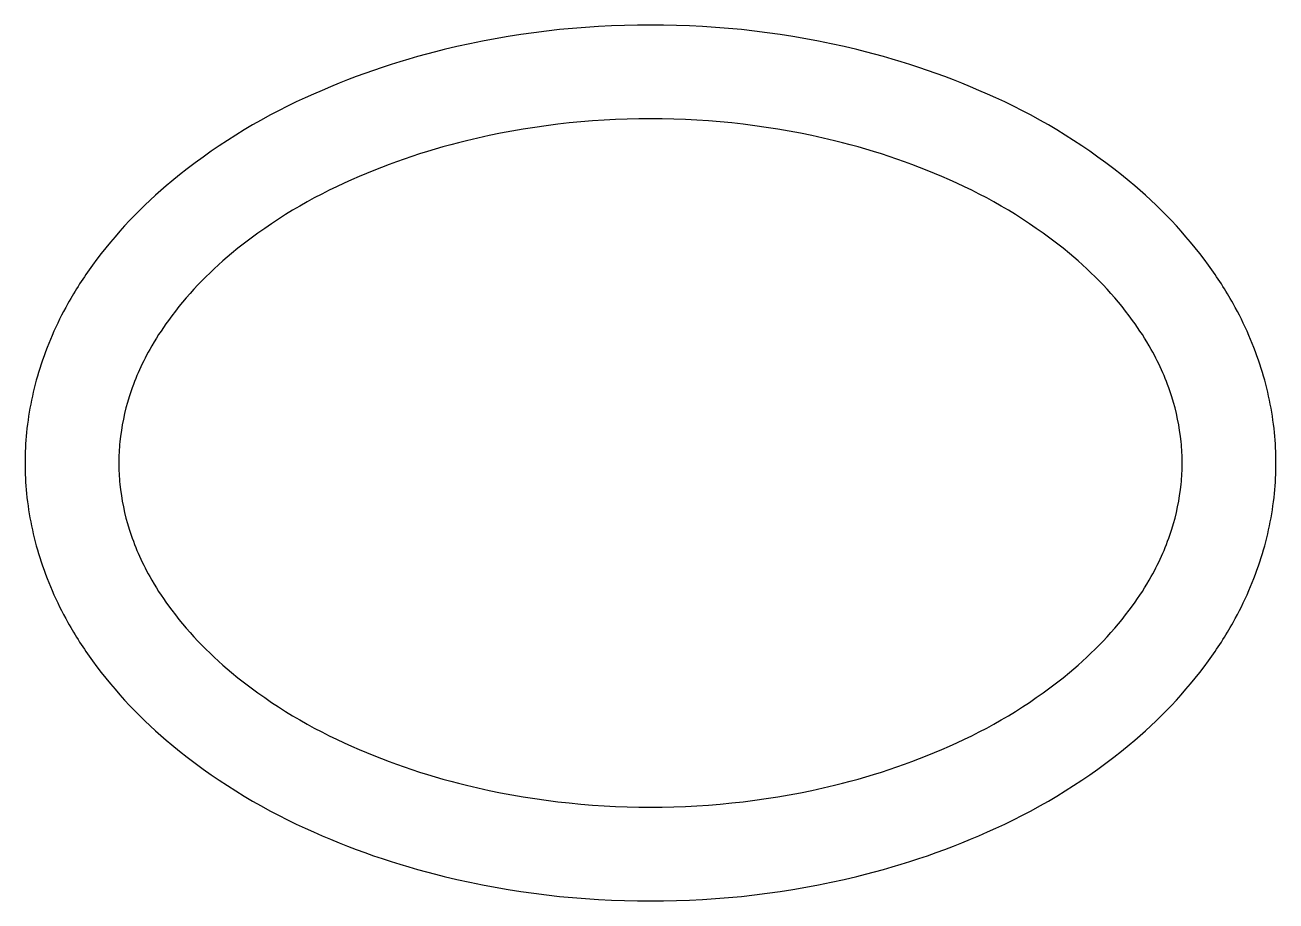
# Model space of a CAD drawing. Extents: x 702.7 to 742.7, y 425 to 453.
import ezdxf

# ---------------------------------------------------------------- set-up
doc = ezdxf.new("R2010")
doc.units = 0
doc.layers.get('0').update_dxf_attribs({"linetype": 'CONTINUOUS'})

msp = doc.modelspace()

# ---------------------------------------------------------------- linework, layer by layer
at = {"color": 1}
for centre, radius, start, end in [((722.683, 425.181), 27.792, 89.909, 103.6303), ((722.772, 425.181), 27.792, 76.3697, 90.091), ((721.929, 428.319), 24.564, 103.6457, 114.6439), ((723.526, 428.319), 24.564, 65.3561, 76.3543), ((719.67, 433.106), 19.272, 114.4749, 129.4624), ((725.785, 433.106), 19.272, 50.5376, 65.5251), ((722.683, 425.181), 24.792, 89.898, 103.6293), ((722.772, 425.181), 24.792, 76.3707, 90.102), ((721.929, 428.319), 21.564, 103.6468, 114.6558), ((723.526, 428.319), 21.564, 65.3442, 76.3532), ((716.884, 436.509), 14.873, 129.506, 143.769), ((719.67, 433.106), 16.272, 114.4594, 129.4583), ((725.785, 433.106), 16.272, 50.5417, 65.5406), ((728.571, 436.509), 14.873, 36.231, 50.494), ((716.884, 436.509), 11.873, 129.5114, 143.7309), ((728.571, 436.509), 11.873, 36.2691, 50.4886), ((715.025, 437.952), 12.521, 144.0669, 150.7653), ((730.43, 437.952), 12.521, 29.2347, 35.9331), ((713.854, 438.601), 11.183, 150.7369, 162.3383), ((731.601, 438.601), 11.183, 17.6617, 29.2631), ((715.025, 437.952), 9.521, 144.1132, 150.7698), ((730.43, 437.952), 9.521, 29.2302, 35.8868), ((713.854, 438.601), 8.183, 150.7318, 162.3239), ((731.601, 438.601), 8.183, 17.6761, 29.2682), ((712.864, 438.931), 10.139, 162.4166, 174.2332), ((732.591, 438.931), 10.139, 5.7668, 17.5834), ((712.864, 438.931), 7.139, 162.4329, 174.221), ((732.591, 438.931), 7.139, 5.779, 17.5671), ((712.549, 438.972), 9.822, 174.2908, 179.9973), ((712.549, 438.972), 6.822, 174.3034, 179.9961), ((732.906, 438.972), 6.822, 0.0039, 5.6966), ((732.906, 438.972), 9.822, 0.0027, 5.7092), ((712.549, 438.973), 9.822, 180.0027, 185.7092), ((712.549, 438.973), 6.822, 180.0039, 185.6966), ((732.906, 438.973), 6.822, 354.3034, 359.9961), ((732.906, 438.973), 9.822, 354.2908, 359.9973), ((712.864, 439.015), 7.139, 185.779, 197.5671), ((732.591, 439.015), 7.139, 342.4329, 354.221), ((712.864, 439.015), 10.139, 185.7668, 197.5834), ((732.591, 439.015), 10.139, 342.4166, 354.2332), ((713.854, 439.345), 8.183, 197.6761, 209.2682), ((731.601, 439.345), 8.183, 330.7318, 342.3239), ((713.854, 439.345), 11.183, 197.6617, 209.2631), ((731.601, 439.345), 11.183, 330.7369, 342.3383), ((715.025, 439.993), 9.521, 209.2302, 215.8868), ((730.43, 439.993), 9.521, 324.1132, 330.7698), ((716.884, 441.436), 11.873, 216.2691, 230.4886), ((728.571, 441.436), 11.873, 309.5114, 323.7309), ((715.025, 439.993), 12.521, 209.2347, 215.9331), ((730.43, 439.993), 12.521, 324.0669, 330.7653), ((716.884, 441.436), 14.873, 216.231, 230.494), ((728.571, 441.436), 14.873, 309.506, 323.769), ((719.67, 444.839), 16.272, 230.5417, 245.5406), ((725.785, 444.839), 16.272, 294.4594, 309.4583), ((721.929, 449.626), 21.564, 245.3442, 256.3532), ((723.526, 449.626), 21.564, 283.6468, 294.6558), ((719.67, 444.839), 19.272, 230.5376, 245.5251), ((725.785, 444.839), 19.272, 294.4749, 309.4624), ((722.683, 452.765), 24.792, 256.3707, 270.102), ((722.772, 452.765), 24.792, 269.898, 283.6293), ((721.929, 449.626), 24.564, 245.3561, 256.3543), ((723.526, 449.626), 24.564, 283.6457, 294.6439), ((722.683, 452.765), 27.792, 256.3697, 270.091), ((722.772, 452.765), 27.792, 269.909, 283.6303)]:
    msp.add_arc(centre, radius, start, end, dxfattribs=at)

doc.saveas('drawing.dxf')
